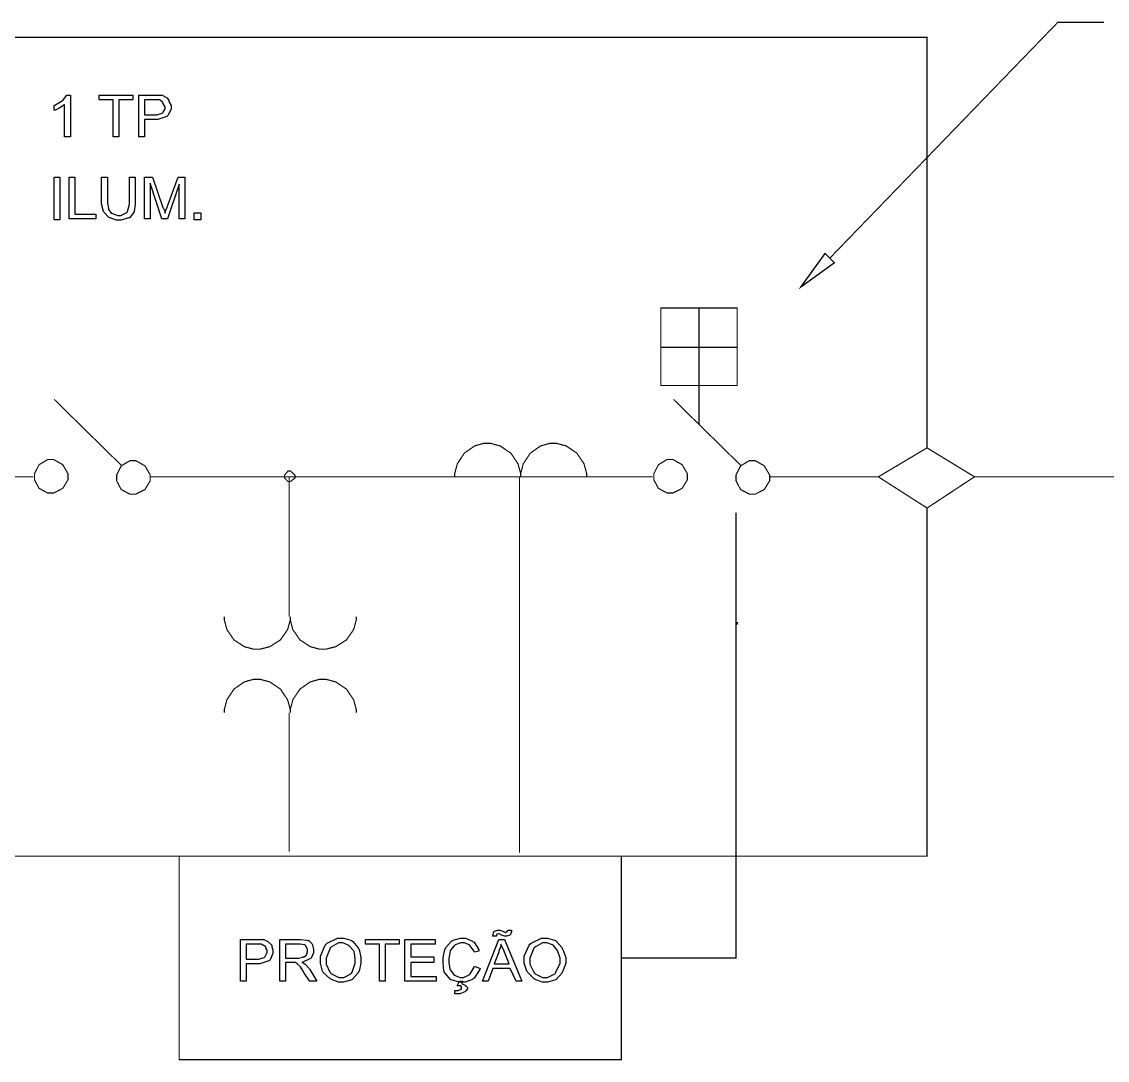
# Model space of a CAD drawing. Extents: x 0 to 210, y 0 to 297.
# Drawn here: x 113.2 to 152.97, y 131.89 to 169.95 of the extents above; entities that cross this region are included whole.
import ezdxf

# ---------------------------------------------------------------- set-up
doc = ezdxf.new("R2010")
doc.units = 0
doc.header["$MEASUREMENT"] = 0
for name, color, linetype in [('C00-7E-FF', 150, 'Continuous'), ('CFF-00-00', 1, 'Continuous'), ('CFF-7E-00', 30, 'Continuous')]:
    doc.layers.add(name, color=color, linetype=linetype)

msp = doc.modelspace()

# ---------------------------------------------------------------- linework, layer by layer
at = {"layer": 'C00-7E-FF', "const_width": 0.0423}
for points in [[(142.798, 161.282), (151.154, 169.929), (152.849, 169.929)], [(86.3064, 154.332), (86.3064, 169.379), (146.363, 169.379), (146.363, 154.332)], [(138.006, 156.62), (138.006, 159.46)], [(136.608, 158.017), (139.406, 158.017)], [(138.006, 156.62), (138.006, 155.178)], [(116.842, 153.694), (114.383, 156.112)], [(139.533, 153.694), (137.072, 156.112)], [(131.475, 153.271), (131.475, 153.391), (131.377, 153.749), (131.113, 154.141), (130.722, 154.404), (130.362, 154.5), (130.244, 154.5), (130.129, 154.5), (129.79, 154.404), (129.413, 154.141), (129.154, 153.749), (129.059, 153.391), (129.059, 153.271)], [(133.893, 153.271), (133.893, 153.391), (133.795, 153.749), (133.532, 154.141), (133.14, 154.404), (132.781, 154.5), (132.662, 154.5), (132.548, 154.5), (132.208, 154.404), (131.83, 154.141), (131.57, 153.749), (131.475, 153.391), (131.475, 153.271)], [(88.0883, 153.271), (113.621, 153.271)], [(117.904, 153.271), (136.31, 153.271)], [(123.206, 153.271), (123.206, 153.325), (123.045, 153.482), (122.991, 153.482), (122.949, 153.482), (122.822, 153.325), (122.822, 153.271)], [(122.822, 153.271), (122.822, 153.23), (122.949, 153.101), (122.991, 153.101), (123.045, 153.101), (123.206, 153.23), (123.206, 153.271)], [(122.991, 153.271), (122.991, 148.143)], [(131.432, 139.493), (131.432, 153.271)], [(140.594, 153.271), (144.578, 153.271)], [(148.101, 153.271), (170.706, 153.271)], [(135.165, 139.367), (146.363, 139.367), (146.363, 152.127)], [(135.165, 135.636), (139.364, 135.636), (139.364, 151.955)], [(120.618, 148.143), (120.618, 148.026), (120.713, 147.671), (120.972, 147.294), (121.35, 147.046), (121.692, 146.955), (121.806, 146.955), (121.925, 146.955), (122.283, 147.046), (122.674, 147.294), (122.936, 147.671), (123.034, 148.026), (123.034, 148.143)], [(123.034, 148.143), (123.034, 148.026), (123.129, 147.671), (123.39, 147.294), (123.767, 147.046), (124.108, 146.955), (124.222, 146.955), (124.34, 146.955), (124.7, 147.046), (125.091, 147.294), (125.355, 147.671), (125.452, 148.026), (125.452, 148.143)], [(123.034, 144.624), (123.034, 144.744), (122.936, 145.102), (122.674, 145.492), (122.283, 145.755), (121.925, 145.852), (121.806, 145.852), (121.692, 145.852), (121.35, 145.755), (120.972, 145.492), (120.713, 145.102), (120.618, 144.744), (120.618, 144.624)], [(125.452, 144.624), (125.452, 144.744), (125.355, 145.102), (125.091, 145.492), (124.7, 145.755), (124.34, 145.852), (124.222, 145.852), (124.108, 145.852), (123.767, 145.755), (123.39, 145.492), (123.129, 145.102), (123.034, 144.744), (123.034, 144.624)], [(122.991, 139.536), (122.991, 144.624)], [(111.54, 139.367), (118.965, 139.367)]]:
    msp.add_lwpolyline(points, dxfattribs=at)
for points in [[(142.967, 161.113), (141.737, 160.223), (142.628, 161.451), (142.967, 161.113)], [(136.608, 159.46), (139.406, 159.46), (139.406, 156.62), (136.608, 156.62), (136.608, 159.46)], [(148.101, 153.271), (146.363, 154.332), (144.578, 153.271), (146.363, 152.127), (148.101, 153.271)], [(114.893, 153.271), (114.893, 153.382), (114.7, 153.715), (114.365, 153.905), (114.254, 153.905), (114.148, 153.905), (113.832, 153.715), (113.662, 153.382), (113.662, 153.271), (113.662, 153.166), (113.832, 152.848), (114.148, 152.678), (114.254, 152.678), (114.365, 152.678), (114.7, 152.848), (114.893, 153.166), (114.893, 153.271)], [(137.583, 153.271), (137.583, 153.382), (137.39, 153.715), (137.056, 153.905), (136.945, 153.905), (136.839, 153.905), (136.522, 153.715), (136.353, 153.382), (136.353, 153.271), (136.353, 153.166), (136.522, 152.848), (136.839, 152.678), (136.945, 152.678), (137.056, 152.678), (137.39, 152.848), (137.583, 153.166), (137.583, 153.271)], [(117.904, 153.228), (117.904, 153.34), (117.711, 153.673), (117.376, 153.863), (117.265, 153.863), (117.159, 153.863), (116.842, 153.673), (116.673, 153.34), (116.673, 153.228), (116.673, 153.124), (116.842, 152.805), (117.159, 152.636), (117.265, 152.636), (117.376, 152.636), (117.711, 152.805), (117.904, 153.124), (117.904, 153.228)], [(140.594, 153.228), (140.594, 153.34), (140.401, 153.673), (140.067, 153.863), (139.956, 153.863), (139.85, 153.863), (139.532, 153.673), (139.364, 153.34), (139.364, 153.228), (139.364, 153.124), (139.532, 152.805), (139.85, 152.636), (139.956, 152.636), (140.067, 152.636), (140.401, 152.805), (140.594, 153.124), (140.594, 153.228)], [(135.165, 131.909), (135.165, 139.367), (118.965, 139.367), (118.965, 131.909), (135.165, 131.909)]]:
    msp.add_lwpolyline(points, close=True, dxfattribs=at)
at = {"layer": 'C00-7E-FF'}
msp.add_lwpolyline([(142.967, 161.113), (141.737, 160.223), (142.628, 161.451), (142.967, 161.113)], close=True, dxfattribs=at)
at = {"layer": 'CFF-00-00', "const_width": 0.0423}
for points in [[(139.364, 147.886), (139.406, 147.886), (139.364, 147.931), (139.364, 147.886)], [(139.364, 147.886), (139.364, 147.931), (139.406, 147.931), (139.364, 147.886)]]:
    msp.add_lwpolyline(points, close=True, dxfattribs=at)
for points in [[(139.364, 147.931), (139.406, 147.931)], [(139.364, 147.931), (139.406, 147.931)], [(139.364, 147.886), (139.364, 147.931)], [(139.364, 147.886), (139.364, 147.931)]]:
    msp.add_lwpolyline(points, dxfattribs=at)
at = {"layer": 'CFF-00-00'}
for points in [[(139.364, 147.886), (139.406, 147.886), (139.364, 147.931), (139.364, 147.886)], [(139.364, 147.886), (139.364, 147.931), (139.406, 147.931), (139.364, 147.886)]]:
    msp.add_lwpolyline(points, close=True, dxfattribs=at)
at = {"layer": 'CFF-7E-00'}
for points in [[(114.978, 165.733), (114.763, 165.733), (114.763, 166.918), (114.752, 166.908), (114.614, 166.802), (114.594, 166.791), (114.572, 166.781), (114.429, 166.705), (114.383, 166.705), (114.383, 166.875), (114.414, 166.886), (114.657, 167.035), (114.679, 167.045), (114.7, 167.066), (114.836, 167.247), (114.847, 167.257), (114.978, 167.257), (114.978, 165.733)], [(116.546, 165.733), (116.546, 167.09), (116.036, 167.09), (116.036, 167.259), (117.265, 167.259), (117.265, 167.09), (116.759, 167.09), (116.759, 165.733), (116.546, 165.733)], [(117.481, 165.733), (117.481, 167.259), (118.03, 167.259), (118.094, 167.259), (118.237, 167.259), (118.285, 167.259), (118.338, 167.259), (118.474, 167.185), (118.496, 167.174), (118.506, 167.164), (118.582, 167.077), (118.582, 167.047), (118.591, 167.027), (118.666, 166.885), (118.666, 166.836), (118.666, 166.752), (118.559, 166.519), (118.539, 166.497), (118.517, 166.477), (118.183, 166.371), (118.073, 166.371), (117.691, 166.371), (117.691, 165.733), (117.481, 165.733)], [(117.691, 166.539), (118.073, 166.539), (118.146, 166.539), (118.347, 166.604), (118.369, 166.624), (118.379, 166.635), (118.453, 166.755), (118.453, 166.794), (118.453, 166.836), (118.379, 166.953), (118.369, 166.963), (118.369, 166.995), (118.263, 167.08), (118.243, 167.09), (118.243, 167.09), (118.115, 167.09), (118.073, 167.09), (117.691, 167.09), (117.691, 166.539)], [(114.384, 164.254), (114.596, 164.254), (114.596, 162.687), (114.384, 162.687), (114.384, 164.254)], [(114.935, 162.724), (114.935, 164.251), (115.146, 164.251), (115.146, 162.894), (115.911, 162.894), (115.911, 162.724), (114.935, 162.724)], [(117.139, 164.251), (117.354, 164.251), (117.354, 163.359), (117.354, 163.264), (117.319, 163), (117.308, 162.978), (117.297, 162.957), (117.159, 162.778), (117.139, 162.767), (117.107, 162.757), (116.845, 162.682), (116.759, 162.682), (116.673, 162.682), (116.44, 162.757), (116.419, 162.767), (116.388, 162.778), (116.217, 162.957), (116.207, 162.978), (116.196, 163), (116.123, 163.27), (116.123, 163.359), (116.123, 164.251), (116.334, 164.251), (116.334, 163.359), (116.334, 163.286), (116.377, 163.12), (116.377, 163.063), (116.386, 163.054), (116.473, 162.935), (116.503, 162.935), (116.524, 162.925), (116.699, 162.851), (116.759, 162.851), (116.832, 162.851), (117.044, 162.957), (117.055, 162.978), (117.075, 162.989), (117.139, 163.267), (117.139, 163.359), (117.139, 164.251)], [(117.691, 162.724), (117.691, 164.251), (117.988, 164.251), (118.369, 163.147), (118.379, 163.127), (118.453, 162.983), (118.453, 162.935), (118.453, 163), (118.528, 163.158), (118.539, 163.19), (118.922, 164.251), (119.177, 164.251), (119.177, 162.724), (118.965, 162.724), (118.965, 163.993), (118.539, 162.724), (118.327, 162.724), (117.904, 164.036), (117.904, 162.724), (117.691, 162.724)], [(119.508, 162.941), (119.761, 162.941), (119.761, 162.687), (119.508, 162.687), (119.508, 162.941)], [(130.458, 136.442), (130.458, 136.442), (130.489, 136.602), (130.5, 136.612), (130.51, 136.623), (130.63, 136.654), (130.67, 136.654), (130.711, 136.654), (130.817, 136.623), (130.839, 136.612), (130.849, 136.602), (130.923, 136.571), (130.923, 136.571), (130.933, 136.571), (130.966, 136.602), (130.966, 136.612), (130.976, 136.612), (131.009, 136.645), (131.009, 136.654), (131.136, 136.654), (131.136, 136.613), (131.102, 136.496), (131.093, 136.485), (131.082, 136.475), (130.962, 136.442), (130.923, 136.442), (130.881, 136.442), (130.774, 136.475), (130.754, 136.485), (130.743, 136.496), (130.67, 136.528), (130.67, 136.528), (130.648, 136.528), (130.595, 136.496), (130.586, 136.485), (130.586, 136.485), (130.586, 136.442), (130.586, 136.442), (130.458, 136.442)], [(121.211, 134.789), (121.211, 136.315), (121.806, 136.315), (121.859, 136.315), (121.979, 136.315), (122.018, 136.315), (122.071, 136.315), (122.207, 136.242), (122.229, 136.231), (122.239, 136.222), (122.345, 136.116), (122.356, 136.105), (122.356, 136.052), (122.399, 135.932), (122.399, 135.892), (122.399, 135.807), (122.293, 135.573), (122.272, 135.551), (122.25, 135.53), (121.916, 135.424), (121.806, 135.424), (121.423, 135.424), (121.423, 134.789), (121.211, 134.789)], [(121.423, 135.593), (121.806, 135.593), (121.879, 135.593), (122.081, 135.658), (122.102, 135.679), (122.112, 135.69), (122.188, 135.843), (122.188, 135.892), (122.188, 135.924), (122.145, 135.996), (122.145, 136.019), (122.134, 136.041), (121.996, 136.136), (121.976, 136.146), (121.976, 136.146), (121.848, 136.146), (121.806, 136.146), (121.423, 136.146), (121.423, 135.593)], [(122.652, 134.789), (122.652, 136.315), (123.33, 136.315), (123.414, 136.315), (123.647, 136.285), (123.669, 136.274), (123.712, 136.274), (123.829, 136.168), (123.842, 136.146), (123.851, 136.125), (123.883, 135.952), (123.883, 135.892), (123.883, 135.829), (123.807, 135.658), (123.796, 135.636), (123.774, 135.616), (123.489, 135.478), (123.457, 135.467), (123.489, 135.467), (123.559, 135.424), (123.584, 135.424), (123.594, 135.403), (123.742, 135.235), (123.753, 135.213), (124.01, 134.789), (123.753, 134.789), (123.542, 135.086), (123.531, 135.118), (123.424, 135.287), (123.414, 135.297), (123.403, 135.319), (123.297, 135.414), (123.288, 135.424), (123.288, 135.424), (123.224, 135.467), (123.203, 135.467), (123.203, 135.467), (123.109, 135.467), (123.077, 135.467), (122.864, 135.467), (122.864, 134.789), (122.652, 134.789)], [(122.864, 135.636), (123.288, 135.636), (123.34, 135.636), (123.489, 135.669), (123.5, 135.679), (123.531, 135.679), (123.627, 135.745), (123.627, 135.766), (123.636, 135.777), (123.669, 135.864), (123.669, 135.892), (123.669, 135.946), (123.605, 136.084), (123.584, 136.105), (123.573, 136.116), (123.391, 136.146), (123.33, 136.146), (122.864, 136.146), (122.864, 135.636)], [(124.138, 135.551), (124.138, 135.7), (124.317, 136.105), (124.349, 136.146), (124.38, 136.179), (124.77, 136.358), (124.901, 136.358), (124.996, 136.358), (125.251, 136.285), (125.283, 136.274), (125.315, 136.253), (125.525, 136.01), (125.537, 135.978), (125.557, 135.946), (125.622, 135.65), (125.622, 135.551), (125.622, 135.446), (125.557, 135.159), (125.537, 135.128), (125.525, 135.096), (125.303, 134.854), (125.283, 134.831), (125.251, 134.822), (124.988, 134.747), (124.901, 134.747), (124.805, 134.747), (124.539, 134.854), (124.518, 134.874), (124.486, 134.885), (124.243, 135.107), (124.222, 135.128), (124.211, 135.159), (124.138, 135.453), (124.138, 135.551)], [(124.349, 135.509), (124.349, 135.405), (124.486, 135.118), (124.518, 135.086), (124.539, 135.055), (124.81, 134.917), (124.901, 134.917), (124.996, 134.917), (125.251, 135.055), (125.283, 135.086), (125.303, 135.118), (125.41, 135.443), (125.41, 135.551), (125.41, 135.636), (125.377, 135.872), (125.367, 135.892), (125.356, 135.915), (125.177, 136.095), (125.156, 136.105), (125.134, 136.116), (124.959, 136.189), (124.901, 136.189), (124.805, 136.189), (124.539, 136.051), (124.518, 136.019), (124.496, 135.999), (124.349, 135.632), (124.349, 135.509)], [(126.301, 134.789), (126.301, 136.146), (125.791, 136.146), (125.791, 136.315), (127.021, 136.315), (127.021, 136.146), (126.514, 136.146), (126.514, 134.789), (126.301, 134.789)], [(127.233, 134.789), (127.233, 136.315), (128.337, 136.315), (128.337, 136.146), (127.447, 136.146), (127.447, 135.679), (128.294, 135.679), (128.294, 135.467), (127.447, 135.467), (127.447, 134.958), (128.378, 134.958), (128.378, 134.789), (127.233, 134.789)], [(129.778, 135.34), (129.99, 135.254), (129.979, 135.213), (129.767, 134.896), (129.735, 134.874), (129.713, 134.854), (129.445, 134.747), (129.355, 134.747), (129.249, 134.747), (128.964, 134.822), (128.932, 134.831), (128.91, 134.854), (128.695, 135.096), (128.674, 135.128), (128.663, 135.17), (128.633, 135.456), (128.633, 135.551), (128.633, 135.658), (128.695, 135.946), (128.717, 135.978), (128.727, 136.01), (128.94, 136.253), (128.973, 136.274), (129.005, 136.285), (129.267, 136.358), (129.355, 136.358), (129.45, 136.358), (129.713, 136.253), (129.735, 136.231), (129.767, 136.211), (129.937, 135.935), (129.947, 135.892), (129.778, 135.85), (129.767, 135.883), (129.618, 136.095), (129.609, 136.105), (129.587, 136.116), (129.413, 136.189), (129.355, 136.189), (129.281, 136.189), (129.08, 136.116), (129.059, 136.105), (129.037, 136.084), (128.889, 135.909), (128.889, 135.85), (128.877, 135.829), (128.844, 135.621), (128.844, 135.551), (128.844, 135.467), (128.877, 135.235), (128.889, 135.213), (128.899, 135.193), (129.037, 135.012), (129.059, 135.001), (129.08, 134.991), (129.253, 134.917), (129.312, 134.917), (129.385, 134.917), (129.587, 135.023), (129.609, 135.044), (129.629, 135.055), (129.767, 135.298), (129.778, 135.34)], [(130.074, 134.789), (130.67, 136.315), (130.882, 136.315), (131.516, 134.789), (131.305, 134.789), (131.093, 135.254), (130.458, 135.254), (130.286, 134.789), (130.074, 134.789)], [(130.5, 135.424), (131.051, 135.424), (130.882, 135.85), (130.871, 135.883), (130.763, 136.125), (130.754, 136.146), (130.754, 136.073), (130.679, 135.883), (130.67, 135.85), (130.5, 135.424)], [(131.601, 135.551), (131.601, 135.7), (131.782, 136.105), (131.815, 136.146), (131.856, 136.179), (132.238, 136.358), (132.366, 136.358), (132.461, 136.358), (132.715, 136.285), (132.746, 136.274), (132.778, 136.253), (132.99, 136.01), (133.001, 135.978), (133.022, 135.946), (133.128, 135.65), (133.128, 135.551), (133.128, 135.446), (133.022, 135.159), (133.001, 135.128), (132.99, 135.096), (132.778, 134.854), (132.746, 134.831), (132.715, 134.822), (132.453, 134.747), (132.366, 134.747), (132.27, 134.747), (132.005, 134.854), (131.984, 134.874), (131.953, 134.885), (131.739, 135.107), (131.728, 135.128), (131.706, 135.159), (131.601, 135.453), (131.601, 135.551)], [(131.815, 135.509), (131.815, 135.405), (131.962, 135.118), (131.984, 135.086), (132.005, 135.055), (132.275, 134.917), (132.366, 134.917), (132.461, 134.917), (132.725, 135.055), (132.746, 135.086), (132.767, 135.118), (132.916, 135.443), (132.916, 135.551), (132.916, 135.636), (132.842, 135.872), (132.832, 135.892), (132.821, 135.915), (132.683, 136.095), (132.662, 136.105), (132.64, 136.116), (132.433, 136.189), (132.366, 136.189), (132.27, 136.189), (132.016, 136.051), (131.984, 136.019), (131.962, 135.999), (131.815, 135.632), (131.815, 135.509)], [(129.143, 134.621), (129.228, 134.789), (129.355, 134.789), (129.312, 134.705), (129.333, 134.695), (129.439, 134.64), (129.439, 134.621), (129.46, 134.621), (129.524, 134.557), (129.524, 134.535), (129.524, 134.504), (129.449, 134.419), (129.439, 134.408), (129.428, 134.399), (129.246, 134.324), (129.185, 134.324), (129.154, 134.324), (129.082, 134.324), (129.059, 134.324), (129.059, 134.451), (129.08, 134.451), (129.143, 134.451), (129.143, 134.451), (129.184, 134.451), (129.279, 134.492), (129.312, 134.492), (129.312, 134.492), (129.312, 134.535), (129.312, 134.535), (129.312, 134.535), (129.312, 134.578), (129.312, 134.578), (129.312, 134.578), (129.279, 134.611), (129.27, 134.621), (129.27, 134.621), (129.175, 134.621), (129.143, 134.621)]]:
    msp.add_lwpolyline(points, close=True, dxfattribs=at)

doc.saveas('drawing.dxf')
